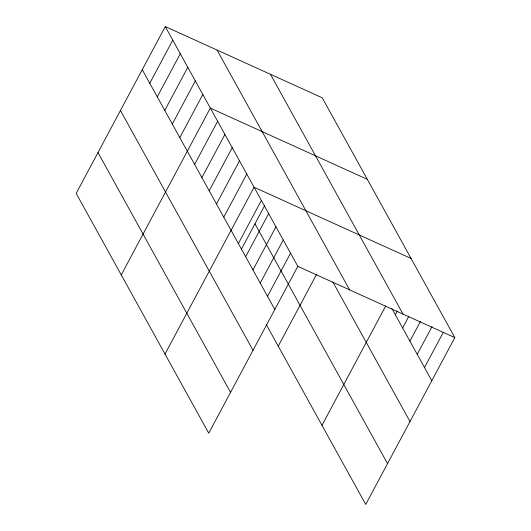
<?xml version="1.0" encoding="UTF-8"?>
<svg xmlns="http://www.w3.org/2000/svg" width="531" height="531" viewBox="0 0 531 531"><rect width="100%" height="100%" fill="white"/><g stroke="black" fill="none" stroke-linecap="round" stroke-linejoin="round"><path stroke-width="0.8" d="M165.267 26.55L76.185 193.384L208.749 433.203L297.831 266.37L165.267 26.55L322.251 97.797L454.815 337.616L365.733 504.45L266.376 324.713M149.755 83.254L172.774 40.137M157.269 96.841L180.288 53.731M164.783 110.428L187.801 67.318M172.296 124.022L195.315 80.911M179.803 137.609L202.829 94.498M121.254 274.925L210.336 108.085L367.319 179.332M194.611 164.391L217.63 121.28M201.899 177.58L224.918 134.469M209.194 190.768L232.213 147.658M216.482 203.957L239.501 160.847M223.777 217.152L246.796 174.035M165.002 354.064L254.083 187.231L411.067 258.478M238.359 243.53L261.378 200.419M241.339 249.324L264.65 205.67M245.647 256.719L268.666 213.608M252.942 269.907L275.961 226.797M260.23 283.103L283.249 239.985M267.524 296.291L290.543 253.181M278.237 346.172L316.695 274.155M321.985 425.311L385.712 305.962M395.343 314.777L397.294 311.126M402.631 327.966L408.877 316.277M409.925 341.154L420.459 321.428M417.213 354.35L432.042 326.578M424.508 367.538L443.232 332.459M297.831 266.37L454.815 337.616M270.445 74.287L403.016 314.1M391.885 308.531L431.796 380.727M217.066 50.06L349.637 289.88M332.864 282.021L409.998 421.554M254.966 223.803L387.537 463.623M142.242 69.661L274.812 309.48M120.444 110.488L253.015 350.307M97.983 152.556L230.554 392.376"/></g></svg>
